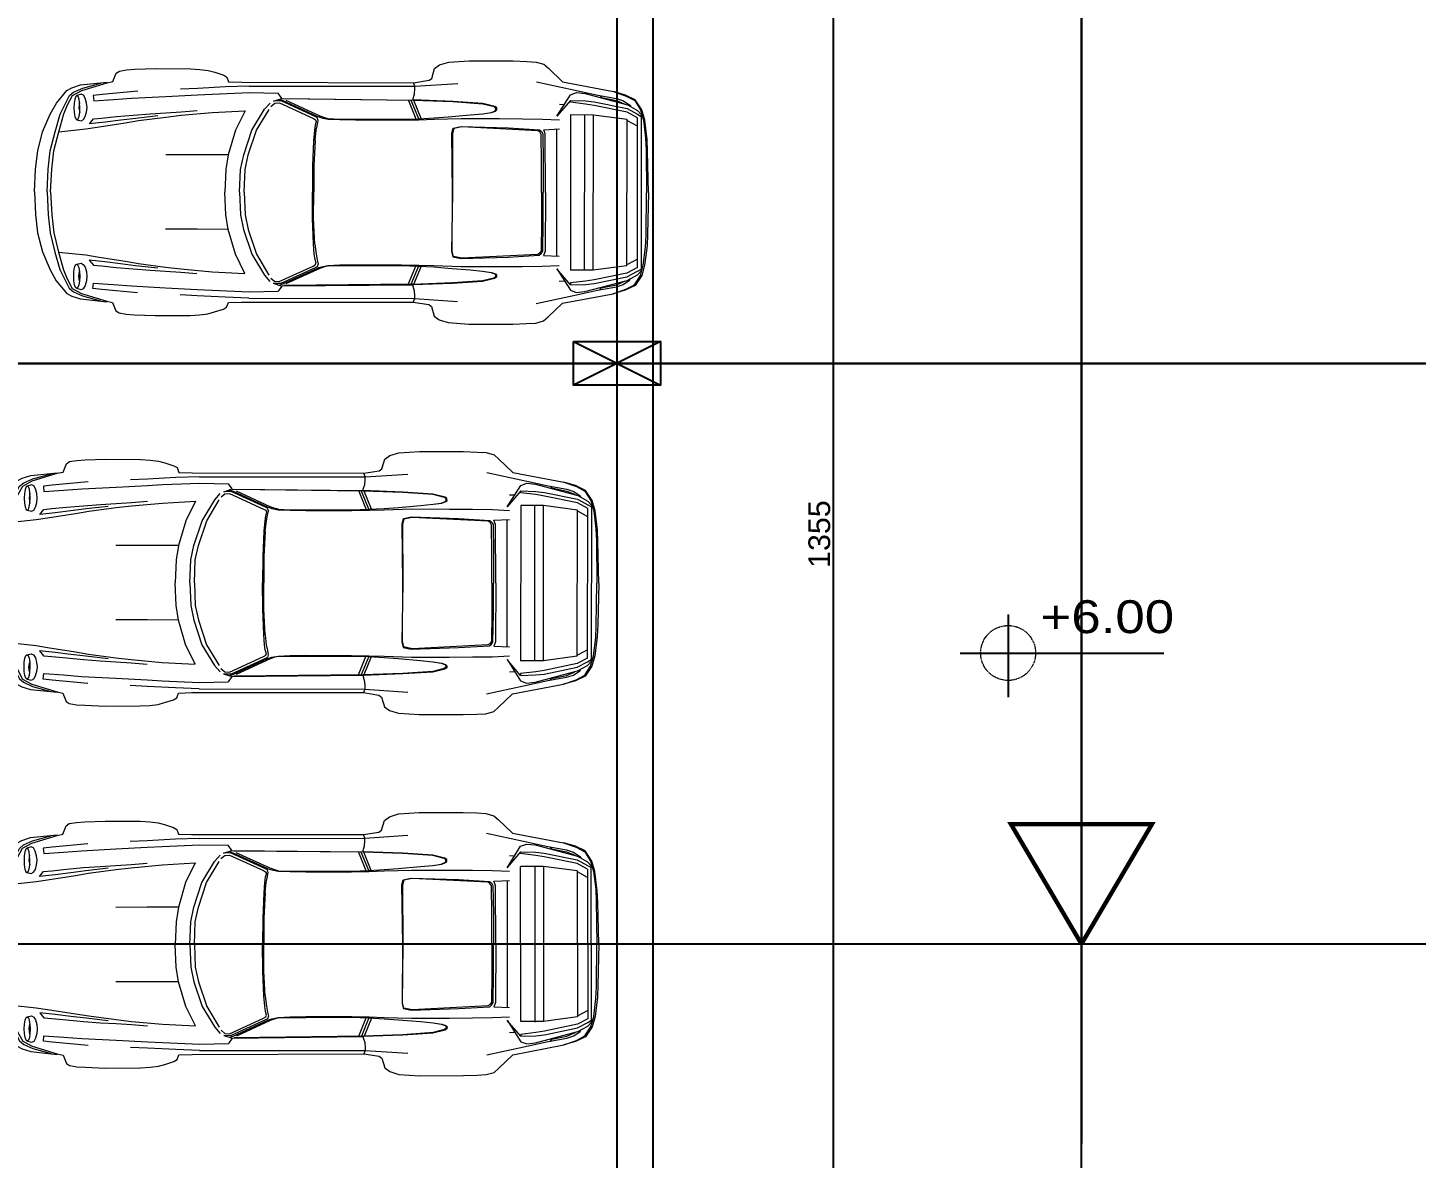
# Model space of a CAD drawing. Extents: x 250879 to 348495, y -51522 to -9360.
# Drawn here: x 307716 to 308673, y -22841 to -22061 of the extents above; entities that cross this region are included whole.
import ezdxf

# ---------------------------------------------------------------- set-up
doc = ezdxf.new("R2010")
doc.units = 0
doc.linetypes.add('CENTER2', pattern=[1.125, 0.75, -0.125, 0.125, -0.125])
doc.layers.get('0').update_dxf_attribs({"linetype": 'CONTINUOUS'})
doc.layers.get('DEFPOINTS').update_dxf_attribs({"color": 9, "linetype": 'CONTINUOUS'})
for name, color, linetype, lineweight in [('A-text finishing', 6, 'CONTINUOUS', 13), ('AXIS CIRCLE', 10, 'CENTER2', 20), ('FIGURES', 153, 'CONTINUOUS', 0)]:
    doc.layers.add(name, color=color, linetype=linetype, lineweight=lineweight)
for name, color, linetype in [('AXIS', 1, 'CONTINUOUS'), ('COLUMN', 5, 'CONTINUOUS'), ('FURNITURE', 4, 'CONTINUOUS'), ('HATCH', 8, 'CONTINUOUS'), ('WALL', 7, 'CONTINUOUS')]:
    doc.layers.add(name, color=color, linetype=linetype)
doc.styles.add('ARIAL', font='BOD_CR.TTF', dxfattribs={"width": 1.2})
doc.styles.get("Standard").update_dxf_attribs({"font": 'sanss___.ttf', "height": 15})
doc.dimstyles.new('STANDARD$0', dxfattribs={"dimscale": 0, "dimtxt": 12, "dimasz": 8, "dimexe": 15, "dimexo": 0.0625, "dimgap": 2, "dimtad": 1, "dimdec": 0, "dimzin": 0, "dimdsep": 46, "dimtxsty": 'Standard', "dimblk1": 'ARCHTICK', "dimblk2": 'ARCHTICK', "dimsah": 1, "dimcen": 0.09, "dimdle": 15, "dimclrd": 3, "dimclre": 3, "dimclrt": 3, "dimazin": 0, "dimtfac": 1, "dimtdec": 0, "dimtofl": 0, "dimtmove": 1, "dimatfit": 3, "dimldrblk": 'ARCHTICK', "dimfxl": 1.0455, "dimfxlon": 1, "dimtolj": 1, "dimtzin": 0, "dimarcsym": 0})

# ---------------------------------------------------------------- blocks, each defined once
blk = doc.blocks.new('XREF1$0$02PCAR09')
at = {"color": 0, "linetype": 'ByBlock'}
for p, q in [((-138.14, 34.83), (-139.39, 33.77)), ((-136.04, 35.43), (-138.14, 34.83)), ((-133.57, 35.58), (-136.04, 35.43)), ((-129.86, 35.7), (-133.57, 35.58)), ((-117.88, 35.7), (-129.86, 35.7)), ((-112.33, 35.34), (-117.88, 35.7)), ((-109.85, 34.59), (-112.33, 35.34)), ((-108.47, 33.6), (-109.85, 34.59)), ((-139.39, 33.77), (-143.26, 30.05)), ((-107.73, 30.95), (-108.47, 33.6)), ((-107, 30.43), (-107.73, 30.95)), ((-102.8, 29.76), (-107, 30.43)), ((-52.16, 31.23), (-52.64, 29.95)), ((-51.29, 31.76), (-52.16, 31.23)), ((-48.85, 32.53), (-51.29, 31.76)), ((-47.09, 33.02), (-48.85, 32.53)), ((-44.85, 33.29), (-47.09, 33.02)), ((-42.26, 33.45), (-44.85, 33.29)), ((-32.75, 33.53), (-42.26, 33.45)), ((-27.18, 33.31), (-32.75, 33.53)), ((-24.96, 33.14), (-27.18, 33.31)), ((-22.98, 32.83), (-24.96, 33.14)), ((-22.13, 32.24), (-22.98, 32.83)), ((-21.22, 30), (-22.13, 32.24)), ((-162.98, 25.22), (-160.29, 26.5)), ((-149.39, 26.87), (-160.88, 23.8)), ((-157.04, 27.42), (-160.49, 26.23)), ((-160.29, 26.5), (-157.04, 27.42)), ((-152.81, 26.43), (-157.91, 25.53)), ((-143.26, 30.05), (-157.04, 27.42)), ((-146.25, 27.9), (-152.81, 26.43)), ((-147.04, 27.13), (-149.39, 26.87)), ((-145.43, 26.52), (-147.04, 27.13)), ((-136.16, 30.07), (-146.25, 27.9)), ((-141.73, 20.71), (-145.43, 26.52)), ((-103.18, 28.82), (-114.79, 29.59)), ((-103.18, 28.82), (-102.8, 29.76)), ((-58.2, 28.79), (-103.18, 28.82)), ((-103.18, 28.09), (-103.18, 28.82)), ((-103.06, 26.7), (-103.18, 28.09)), ((-102.68, 25.44), (-103.06, 26.7)), ((-56.22, 29.83), (-102.8, 29.76)), ((-67.1, 25.46), (-66.11, 26.89)), ((-58.32, 27.06), (-66.11, 26.89)), ((-48.2, 26.63), (-58.32, 27.06)), ((-58.2, 28.77), (-51.78, 28.55)), ((-52.64, 29.95), (-56.22, 29.83)), ((-51.78, 28.55), (-44.15, 28.14)), ((-44.15, 26.41), (-48.2, 26.63)), ((-44.15, 28.14), (-39.54, 27.93)), ((-35.6, 25.95), (-44.15, 26.41)), ((-28.03, 27.35), (-18.29, 26.45)), ((-19.65, 29.66), (-21.22, 30)), ((-12.48, 29.04), (-19.65, 29.78)), ((-12.79, 27.56), (-19.65, 29.66)), ((-18.29, 26.45), (-15.88, 26.19)), ((-13.04, 28.18), (-17.96, 29.55)), ((-13.28, 26.26), (-12.67, 26.55)), ((-10.59, 27.09), (-13.04, 28.18)), ((-10.26, 26.19), (-12.79, 27.56)), ((-12.67, 26.55), (-11.49, 26.19)), ((-10.14, 28.29), (-12.48, 29.04)), ((-9.43, 26.13), (-10.59, 27.09)), ((-8.78, 27.56), (-10.14, 28.29)), ((-5.94, 24.09), (-8.78, 27.56)), ((-164.79, 22.49), (-162.98, 25.22)), ((-162.81, 24.98), (-164.42, 22.49)), ((-160.88, 23.8), (-163.6, 22.32)), ((-160.77, 22.81), (-163.6, 21.32)), ((-160.49, 26.23), (-162.81, 24.98)), ((-161.5, 23.73), (-161.74, 23.33)), ((-159.78, 24.91), (-161.5, 23.73)), ((-151.85, 24.65), (-160.77, 22.81)), ((-160.77, 21.82), (-151.85, 23.66)), ((-159.78, 24.24), (-160.17, 23.99)), ((-157.91, 25.53), (-159.78, 24.91)), ((-157.91, 25.01), (-159.78, 24.24)), ((-153.83, 25.85), (-157.91, 25.01)), ((-153.47, 26.28), (-153.83, 25.85)), ((-149.51, 24.91), (-151.85, 24.65)), ((-151.85, 23.66), (-149.51, 24.04)), ((-145.43, 25.03), (-149.51, 24.91)), ((-149.51, 24.04), (-145.43, 24.53)), ((-145.43, 25.03), (-141.73, 20.73)), ((-145.43, 24.53), (-145.43, 25.03)), ((-142.39, 24.02), (-143.85, 23.95)), ((-125.42, 22.45), (-125.37, 22.96)), ((-125.37, 22.96), (-124.86, 23.34)), ((-125.15, 22.43), (-125.13, 22.84)), ((-125.13, 22.84), (-124.69, 23.22)), ((-124.86, 23.34), (-121.58, 24.14)), ((-124.69, 23.22), (-121.6, 24.01)), ((-121.6, 24.01), (-113.44, 24.57)), ((-121.58, 24.14), (-113.44, 24.69)), ((-113.44, 24.69), (-102.68, 25.08)), ((-113.44, 24.57), (-102.68, 24.96)), ((-104.9, 20.03), (-102.9, 24.96)), ((-104.22, 19.99), (-102.17, 24.96)), ((-101.45, 24.96), (-103.47, 19.98)), ((-67.1, 25.44), (-102.68, 25.06)), ((-102.68, 25.08), (-102.68, 25.44)), ((-102.68, 24.94), (-67.65, 25.32)), ((-102.68, 25.06), (-102.68, 24.94)), ((-77.45, 20.66), (-68.24, 24.88)), ((-67.39, 24.89), (-76.59, 20.66)), ((-76.17, 20.52), (-66.86, 24.77)), ((-66.4, 24.24), (-75.65, 20.03)), ((-66.42, 25.2), (-67.39, 24.89)), ((-67.1, 25.54), (-67.1, 25.54)), ((-64.81, 24.72), (-67.1, 25.46)), ((-66.86, 24.77), (-65.78, 24.81)), ((-65.14, 24.16), (-66.4, 24.24)), ((-65.78, 24.81), (-64.81, 24.72)), ((-64.13, 23.29), (-65.14, 24.16)), ((-62.4, 22.49), (-63.89, 24.21)), ((-26.33, 25.46), (-35.6, 25.95)), ((-21.41, 25.08), (-26.33, 25.46)), ((-16.03, 24.72), (-21.41, 25.08)), ((-15.88, 26.19), (-16.03, 24.72)), ((-14.22, 22.91), (-14.12, 24.14)), ((-14.12, 21.68), (-14.22, 22.91)), ((-14.12, 24.14), (-13.76, 25.41)), ((-13.76, 25.41), (-13.28, 26.26)), ((-12.31, 22.86), (-12.22, 24.26)), ((-12.24, 21.56), (-12.31, 22.86)), ((-12.04, 22.86), (-12.24, 21.56)), ((-12.22, 24.26), (-12.07, 25.22)), ((-12.22, 24.26), (-12.04, 22.86)), ((-12.07, 25.22), (-11.81, 25.93)), ((-11.81, 25.93), (-11.49, 26.19)), ((-11.49, 26.19), (-11.18, 25.93)), ((-11.18, 25.93), (-10.93, 25.22)), ((-10.93, 25.22), (-10.74, 24.13)), ((-10.74, 24.13), (-10.69, 22.86)), ((-10.69, 22.86), (-10.74, 21.58)), ((-8.9, 23.63), (-10.26, 26.19)), ((-6.9, 21.08), (-9.43, 26.13)), ((-7.91, 21.15), (-8.9, 23.63)), ((-4.27, 21.14), (-5.94, 24.09)), ((-166.21, 14.44), (-165.56, 19.69)), ((-165.19, 19.69), (-165.8, 14.82)), ((-165.56, 19.69), (-164.79, 22.49)), ((-164.42, 22.49), (-165.19, 19.69)), ((-163.6, 22.32), (-164.59, 21.21)), ((-163.6, 21.32), (-164.59, 20.71)), ((-164.59, -21.21), (-164.59, 21.21)), ((-163.6, 20.33), (-160.77, 21.82)), ((-163.6, 20.33), (-163.6, -20.33)), ((-163.6, 18.05), (-160.88, 19.53)), ((-160.77, 19.82), (-151.61, 21.07)), ((-160.77, 19.82), (-160.77, -19.82)), ((-151.61, 21.07), (-151.61, -21.07)), ((-151.61, 21.07), (-145.43, 21.07)), ((-149.26, 21.07), (-149.26, -21.19)), ((-145.43, -21.07), (-145.43, 21.07)), ((-137.77, 19.96), (-142.39, 19.75)), ((-132.34, 20.03), (-137.77, 19.96)), ((-126.04, 20.1), (-132.34, 20.03)), ((-115.78, 20.11), (-126.04, 20.1)), ((-125.08, 22.11), (-125.42, 22.45)), ((-124.89, 22.11), (-125.15, 22.43)), ((-124.01, 21.73), (-125.08, 22.11)), ((-123.84, 21.73), (-124.89, 22.11)), ((-121.62, 21.38), (-124.01, 21.73)), ((-121.62, 21.38), (-123.84, 21.73)), ((-118.22, 21.03), (-121.62, 21.38)), ((-112.19, 20.51), (-118.22, 21.03)), ((-108.37, 19.87), (-115.78, 20.11)), ((-108.37, 20.23), (-112.19, 20.51)), ((-104.22, 19.99), (-108.37, 20.23)), ((-104.27, 19.73), (-108.37, 19.87)), ((-99.56, 19.65), (-104.27, 19.73)), ((-99.52, 19.84), (-104.22, 19.99)), ((-87.11, 19.64), (-99.56, 19.65)), ((-87.11, 19.87), (-99.52, 19.84)), ((-82.86, 19.87), (-87.11, 19.87)), ((-82.86, 19.72), (-87.11, 19.64)), ((-79.67, 19.98), (-82.86, 19.87)), ((-79.63, 19.86), (-82.86, 19.72)), ((-79.67, 19.96), (-78.74, 20.2)), ((-77.89, 20.2), (-79.63, 19.86)), ((-78.74, 20.2), (-77.45, 20.66)), ((-77.21, 20.44), (-77.89, 20.2)), ((-76.59, 20.66), (-77.21, 20.44)), ((-76.95, 19.52), (-76.71, 20.25)), ((-76.73, 18.37), (-76.95, 19.52)), ((-76.71, 20.25), (-76.17, 20.52)), ((-76.22, 19.69), (-76.44, 19.24)), ((-76.44, 19.24), (-76.15, 18.22)), ((-75.65, 20.03), (-76.22, 19.69)), ((-60.22, 16.82), (-63.6, 22.49)), ((-58.97, 16.82), (-62.4, 22.49)), ((-57.13, 22.11), (-54.53, 16.8)), ((-48.2, 21.63), (-57.13, 22.11)), ((-39.78, 20.85), (-48.2, 21.63)), ((-39.78, 21.75), (-44.12, 22.11)), ((-35.6, 21.46), (-39.78, 21.75)), ((-35.6, 20.37), (-39.78, 20.85)), ((-31.38, 21.21), (-35.6, 21.46)), ((-28.21, 19.38), (-35.6, 20.37)), ((-33.48, 20.69), (-27.45, 19.99)), ((-26.79, 20.88), (-31.38, 21.21)), ((-24.62, 18.78), (-28.21, 19.38)), ((-27.45, 19.99), (-23.36, 19.5)), ((-22.2, 20.45), (-26.79, 20.88)), ((-23.36, 19.5), (-19.12, 18.97)), ((-18.2, 20.06), (-22.2, 20.45)), ((-19.12, 18.97), (-14.89, 18.51)), ((-16, 19.87), (-18.2, 20.06)), ((-14.89, 18.51), (-16, 19.87)), ((-13.76, 20.44), (-14.12, 21.68)), ((-13.28, 19.65), (-13.76, 20.44)), ((-12.67, 19.33), (-13.28, 19.65)), ((-11.49, 19.6), (-12.67, 19.33)), ((-12.07, 20.57), (-12.24, 21.58)), ((-11.81, 19.84), (-12.07, 20.57)), ((-11.49, 19.6), (-11.81, 19.84)), ((-11.18, 19.81), (-11.49, 19.6)), ((-10.93, 20.51), (-11.18, 19.81)), ((-10.74, 21.58), (-10.93, 20.51)), ((-6.56, 16.32), (-7.91, 21.15)), ((-5.57, 16.32), (-6.9, 21.08)), ((-2.17, 16.31), (-4.27, 21.14)), ((-138.14, 17.06), (-142.38, 17.26)), ((-141.73, 17.26), (-141.73, -17.16)), ((-138.66, 0), (-138.57, 15.9)), ((-138.57, 15.9), (-138.14, 17.06)), ((-137.9, 15.9), (-138.04, 8.28)), ((-137.51, 16.58), (-137.9, 15.9)), ((-137.56, 8.16), (-137.48, 15.78)), ((-136.98, 17.01), (-137.51, 16.58)), ((-137.48, 15.78), (-137.08, 16.44)), ((-137.08, 16.44), (-136.55, 16.78)), ((-128.55, 17.52), (-136.98, 17.01)), ((-136.55, 16.78), (-115.95, 17.82)), ((-115.76, 17.94), (-128.55, 17.52)), ((-115.95, 17.82), (-113.73, 17.36)), ((-113.56, 17.48), (-115.76, 17.94)), ((-113.73, 17.36), (-113.35, 15.95)), ((-113.2, 16.07), (-113.56, 17.48)), ((-113.4, -0.02), (-113.2, 16.07)), ((-113.35, 15.95), (-113.4, 0.02)), ((-76.42, 16.82), (-76.73, 18.37)), ((-76.1, 14.07), (-76.42, 16.82)), ((-76.15, 18.22), (-75.93, 16.82)), ((-75.93, 16.82), (-75.72, 13.98)), ((-60.22, 16.82), (-60.22, 16.82)), ((-58, 10.14), (-60.22, 16.82)), ((-56.75, 10.14), (-58.97, 16.82)), ((-54.53, 16.8), (-52.55, 10.14)), ((-17.01, 17.6), (-24.62, 18.78)), ((-13.95, 17.11), (-17.01, 17.6)), ((-6.56, 16.32), (-13.95, 17.11)), ((-5.26, 11.13), (-6.56, 16.32)), ((-4.27, 11.13), (-5.57, 16.32)), ((-0.87, 11.13), (-2.17, 16.31)), ((-166.35, 11.22), (-166.21, 14.44)), ((-165.94, 11.59), (-166.08, 0)), ((-165.8, 14.82), (-165.94, 11.59)), ((-76.1, 14.07), (-75.74, 7.15)), ((-75.72, 13.98), (-75.43, 7.15)), ((-166.57, 0.02), (-166.35, 11.22)), ((-138.04, 8.28), (-138.04, 0)), ((-137.56, 0), (-137.56, 8.16)), ((-57.13, 6.18), (-58, 10.14)), ((-55.9, 6.18), (-56.75, 10.14)), ((-52.55, 10.14), (-44.12, 10.09)), ((-52.55, 10.14), (-51.92, 6.18)), ((-44.12, 10.09), (-35.6, 10.09)), ((-4.7, 6.2), (-5.26, 11.13)), ((-3.7, 6.2), (-4.27, 11.13)), ((-0.31, 6.18), (-0.87, 11.13)), ((-75.74, 7.15), (-75.77, 0)), ((-75.43, 7.15), (-75.4, 0)), ((-56.89, 0), (-57.13, 6.18)), ((-55.64, 0), (-55.9, 6.18)), ((-51.92, 6.18), (-51.68, 0)), ((-4.39, 0), (-4.7, 6.2)), ((-3.4, 0), (-3.7, 6.2)), ((0, 0), (-0.31, 6.18)), ((-165.94, -11.59), (-166.08, 0)), ((-138.66, 0), (-138.57, -15.9)), ((-138.04, -8.28), (-138.04, 0)), ((-137.56, 0), (-137.56, -8.16)), ((-113.4, 0.02), (-113.2, -16.07)), ((-75.74, -7.15), (-75.77, 0)), ((-75.43, -7.15), (-75.4, 0)), ((-56.89, 0), (-57.13, -6.18)), ((-55.64, 0), (-55.9, -6.18)), ((-51.92, -6.18), (-51.68, 0)), ((-4.39, 0), (-4.7, -6.2)), ((-3.4, 0), (-3.7, -6.2)), ((0, 0), (-0.31, -6.18)), ((-166.57, -0.02), (-166.35, -11.22)), ((-113.35, -15.95), (-113.4, -0.02)), ((-76.1, -14.07), (-75.74, -7.15)), ((-75.72, -13.98), (-75.43, -7.15)), ((-57.13, -6.18), (-58, -10.14)), ((-55.9, -6.18), (-56.75, -10.14)), ((-52.55, -10.14), (-51.92, -6.18)), ((-4.7, -6.2), (-5.26, -11.13)), ((-3.7, -6.2), (-4.27, -11.13)), ((-0.31, -6.18), (-0.87, -11.13)), ((-166.35, -11.22), (-166.21, -14.44)), ((-137.9, -15.9), (-138.04, -8.28)), ((-137.56, -8.16), (-137.48, -15.78)), ((-58, -10.14), (-60.22, -16.82)), ((-56.75, -10.14), (-58.97, -16.82)), ((-54.53, -16.8), (-52.55, -10.14)), ((-52.55, -10.14), (-44.12, -10.09)), ((-44.12, -10.09), (-35.6, -10.09)), ((-5.26, -11.13), (-6.56, -16.32)), ((-4.27, -11.13), (-5.57, -16.32)), ((-0.87, -11.13), (-2.17, -16.31)), ((-166.21, -14.44), (-165.56, -19.69)), ((-165.8, -14.82), (-165.94, -11.59)), ((-165.19, -19.69), (-165.8, -14.82)), ((-76.1, -14.07), (-76.42, -16.82)), ((-75.93, -16.82), (-75.72, -13.98)), ((-163.6, -18.05), (-160.88, -19.53)), ((-138.14, -17.06), (-142.38, -17.26)), ((-138.57, -15.9), (-138.14, -17.06)), ((-137.51, -16.58), (-137.9, -15.9)), ((-136.98, -17.01), (-137.51, -16.58)), ((-137.48, -15.78), (-137.08, -16.44)), ((-137.08, -16.44), (-136.55, -16.78)), ((-128.55, -17.52), (-136.98, -17.01)), ((-136.55, -16.78), (-115.95, -17.82)), ((-115.76, -17.94), (-128.55, -17.52)), ((-115.95, -17.82), (-113.73, -17.36)), ((-113.56, -17.48), (-115.76, -17.94)), ((-113.73, -17.36), (-113.35, -15.95)), ((-113.2, -16.07), (-113.56, -17.48)), ((-76.73, -18.37), (-76.95, -19.52)), ((-76.42, -16.82), (-76.73, -18.37)), ((-76.44, -19.24), (-76.15, -18.22)), ((-76.15, -18.22), (-75.93, -16.82)), ((-60.22, -16.82), (-63.6, -22.49)), ((-58.97, -16.82), (-62.4, -22.49)), ((-60.22, -16.82), (-60.22, -16.82)), ((-57.13, -22.11), (-54.53, -16.8)), ((-24.62, -18.78), (-28.21, -19.38)), ((-17.01, -17.6), (-24.62, -18.78)), ((-19.12, -18.97), (-14.89, -18.51)), ((-13.95, -17.11), (-17.01, -17.6)), ((-14.89, -18.51), (-16, -19.87)), ((-6.56, -16.32), (-13.95, -17.11)), ((-6.56, -16.32), (-7.91, -21.15)), ((-5.57, -16.32), (-6.9, -21.08)), ((-2.17, -16.31), (-4.27, -21.14)), ((-165.56, -19.69), (-164.79, -22.49)), ((-164.42, -22.49), (-165.19, -19.69)), ((-164.79, -22.49), (-162.98, -25.22)), ((-163.6, -21.32), (-164.59, -20.71)), ((-163.6, -22.32), (-164.59, -21.21)), ((-162.81, -24.98), (-164.42, -22.49)), ((-163.6, -20.33), (-160.77, -21.82)), ((-160.77, -22.81), (-163.6, -21.32)), ((-160.88, -23.8), (-163.6, -22.32)), ((-160.77, -19.82), (-151.61, -21.07)), ((-160.77, -21.82), (-151.85, -23.66)), ((-151.61, -21.07), (-145.43, -21.07)), ((-141.73, -20.71), (-145.43, -26.52)), ((-145.43, -25.03), (-141.73, -20.73)), ((-137.77, -19.96), (-142.39, -19.75)), ((-132.34, -20.03), (-137.77, -19.96)), ((-126.04, -20.1), (-132.34, -20.03)), ((-115.78, -20.11), (-126.04, -20.1)), ((-125.08, -22.11), (-125.42, -22.45)), ((-125.42, -22.45), (-125.37, -22.96)), ((-124.89, -22.11), (-125.15, -22.43)), ((-125.15, -22.43), (-125.13, -22.84)), ((-124.01, -21.73), (-125.08, -22.11)), ((-123.84, -21.73), (-124.89, -22.11)), ((-121.62, -21.38), (-124.01, -21.73)), ((-121.62, -21.38), (-123.84, -21.73)), ((-118.22, -21.03), (-121.62, -21.38)), ((-112.19, -20.51), (-118.22, -21.03)), ((-108.37, -19.87), (-115.78, -20.11)), ((-108.37, -20.23), (-112.19, -20.51)), ((-104.27, -19.73), (-108.37, -19.87)), ((-104.22, -19.99), (-108.37, -20.23)), ((-104.9, -20.03), (-102.9, -24.96)), ((-99.56, -19.65), (-104.27, -19.73)), ((-99.52, -19.84), (-104.22, -19.99)), ((-104.22, -19.99), (-102.17, -24.96)), ((-101.45, -24.96), (-103.47, -19.98)), ((-87.11, -19.64), (-99.56, -19.65)), ((-87.11, -19.87), (-99.52, -19.84)), ((-82.86, -19.72), (-87.11, -19.64)), ((-82.86, -19.87), (-87.11, -19.87)), ((-79.63, -19.86), (-82.86, -19.72)), ((-79.67, -19.98), (-82.86, -19.87)), ((-79.67, -19.96), (-78.74, -20.2)), ((-77.89, -20.2), (-79.63, -19.86)), ((-78.74, -20.2), (-77.45, -20.66)), ((-77.21, -20.44), (-77.89, -20.2)), ((-77.45, -20.66), (-68.24, -24.88)), ((-76.59, -20.66), (-77.21, -20.44)), ((-76.95, -19.52), (-76.71, -20.25)), ((-76.71, -20.25), (-76.17, -20.52)), ((-67.39, -24.89), (-76.59, -20.66)), ((-76.22, -19.69), (-76.44, -19.24)), ((-75.65, -20.03), (-76.22, -19.69)), ((-76.17, -20.52), (-66.86, -24.77)), ((-66.4, -24.24), (-75.65, -20.03)), ((-62.4, -22.49), (-63.89, -24.21)), ((-48.2, -21.63), (-57.13, -22.11)), ((-39.78, -20.85), (-48.2, -21.63)), ((-39.78, -21.75), (-44.12, -22.11)), ((-35.6, -20.37), (-39.78, -20.85)), ((-35.6, -21.46), (-39.78, -21.75)), ((-28.21, -19.38), (-35.6, -20.37)), ((-31.38, -21.21), (-35.6, -21.46)), ((-33.48, -20.69), (-27.45, -19.99)), ((-26.79, -20.88), (-31.38, -21.21)), ((-27.45, -19.99), (-23.36, -19.5)), ((-22.2, -20.45), (-26.79, -20.88)), ((-23.36, -19.5), (-19.12, -18.97)), ((-18.2, -20.06), (-22.2, -20.45)), ((-16, -19.87), (-18.2, -20.06)), ((-14.12, -21.68), (-14.22, -22.91)), ((-13.76, -20.44), (-14.12, -21.68)), ((-13.28, -19.65), (-13.76, -20.44)), ((-12.67, -19.33), (-13.28, -19.65)), ((-11.49, -19.6), (-12.67, -19.33)), ((-12.24, -21.56), (-12.31, -22.86)), ((-12.07, -20.57), (-12.24, -21.58)), ((-12.04, -22.86), (-12.24, -21.56)), ((-11.81, -19.84), (-12.07, -20.57)), ((-11.49, -19.6), (-11.81, -19.84)), ((-11.18, -19.81), (-11.49, -19.6)), ((-10.93, -20.51), (-11.18, -19.81)), ((-10.74, -21.58), (-10.93, -20.51)), ((-10.69, -22.86), (-10.74, -21.58)), ((-6.9, -21.08), (-9.43, -26.13)), ((-7.91, -21.15), (-8.9, -23.63)), ((-4.27, -21.14), (-5.94, -24.09)), ((-162.98, -25.22), (-160.29, -26.5)), ((-160.49, -26.23), (-162.81, -24.98)), ((-161.5, -23.73), (-161.74, -23.33)), ((-159.78, -24.91), (-161.5, -23.73)), ((-149.39, -26.87), (-160.88, -23.8)), ((-151.85, -24.65), (-160.77, -22.81)), ((-157.04, -27.42), (-160.49, -26.23)), ((-159.78, -24.24), (-160.17, -23.99)), ((-157.91, -25.01), (-159.78, -24.24)), ((-157.91, -25.53), (-159.78, -24.91)), ((-153.83, -25.85), (-157.91, -25.01)), ((-152.81, -26.43), (-157.91, -25.53)), ((-153.47, -26.28), (-153.83, -25.85)), ((-151.85, -23.66), (-149.51, -24.04)), ((-149.51, -24.91), (-151.85, -24.65)), ((-149.51, -24.04), (-145.43, -24.53)), ((-145.43, -25.03), (-149.51, -24.91)), ((-145.43, -24.53), (-145.43, -25.03)), ((-142.39, -24.02), (-143.85, -23.95)), ((-125.37, -22.96), (-124.86, -23.34)), ((-125.13, -22.84), (-124.69, -23.22)), ((-124.86, -23.34), (-121.58, -24.14)), ((-124.69, -23.22), (-121.6, -24.01)), ((-121.6, -24.01), (-113.44, -24.57)), ((-121.58, -24.14), (-113.44, -24.69)), ((-113.44, -24.57), (-102.68, -24.96)), ((-113.44, -24.69), (-102.68, -25.08)), ((-102.68, -25.44), (-103.06, -26.7)), ((-102.68, -25.06), (-102.68, -24.94)), ((-102.68, -24.94), (-67.65, -25.32)), ((-67.1, -25.44), (-102.68, -25.06)), ((-102.68, -25.08), (-102.68, -25.44)), ((-66.42, -25.2), (-67.39, -24.89)), ((-64.81, -24.72), (-67.1, -25.46)), ((-67.1, -25.46), (-66.11, -26.89)), ((-67.1, -25.54), (-67.1, -25.54)), ((-66.86, -24.77), (-65.78, -24.81)), ((-65.14, -24.16), (-66.4, -24.24)), ((-65.78, -24.81), (-64.81, -24.72)), ((-64.13, -23.29), (-65.14, -24.16)), ((-35.6, -25.95), (-44.15, -26.41)), ((-26.33, -25.46), (-35.6, -25.95)), ((-21.41, -25.08), (-26.33, -25.46)), ((-16.03, -24.72), (-21.41, -25.08)), ((-18.29, -26.45), (-15.88, -26.19)), ((-15.88, -26.19), (-16.03, -24.72)), ((-14.22, -22.91), (-14.12, -24.14)), ((-14.12, -24.14), (-13.76, -25.41)), ((-13.76, -25.41), (-13.28, -26.26)), ((-13.28, -26.26), (-12.67, -26.55)), ((-10.26, -26.19), (-12.79, -27.56)), ((-12.67, -26.55), (-11.49, -26.19)), ((-12.31, -22.86), (-12.22, -24.26)), ((-12.22, -24.26), (-12.04, -22.86)), ((-12.22, -24.26), (-12.07, -25.22)), ((-12.07, -25.22), (-11.81, -25.93)), ((-11.81, -25.93), (-11.49, -26.19)), ((-11.49, -26.19), (-11.18, -25.93)), ((-11.18, -25.93), (-10.93, -25.22)), ((-10.93, -25.22), (-10.74, -24.13)), ((-10.74, -24.13), (-10.69, -22.86)), ((-9.43, -26.13), (-10.59, -27.09)), ((-8.9, -23.63), (-10.26, -26.19)), ((-5.94, -24.09), (-8.78, -27.56)), ((-160.29, -26.5), (-157.04, -27.42)), ((-143.26, -30.05), (-157.04, -27.42)), ((-146.25, -27.9), (-152.81, -26.43)), ((-147.04, -27.13), (-149.39, -26.87)), ((-145.43, -26.52), (-147.04, -27.13)), ((-136.16, -30.07), (-146.25, -27.9)), ((-139.39, -33.77), (-143.26, -30.05)), ((-103.18, -28.82), (-114.79, -29.59)), ((-102.8, -29.76), (-107, -30.43)), ((-103.06, -26.7), (-103.18, -28.09)), ((-103.18, -28.09), (-103.18, -28.82)), ((-58.2, -28.79), (-103.18, -28.82)), ((-103.18, -28.82), (-102.8, -29.76)), ((-56.22, -29.83), (-102.8, -29.76)), ((-58.32, -27.06), (-66.11, -26.89)), ((-48.2, -26.63), (-58.32, -27.06)), ((-58.2, -28.77), (-51.78, -28.55)), ((-52.64, -29.95), (-56.22, -29.83)), ((-52.16, -31.23), (-52.64, -29.95)), ((-51.78, -28.55), (-44.15, -28.14)), ((-44.15, -26.41), (-48.2, -26.63)), ((-44.15, -28.14), (-39.54, -27.93)), ((-28.03, -27.35), (-18.29, -26.45)), ((-21.22, -30), (-22.13, -32.24)), ((-19.65, -29.66), (-21.22, -30)), ((-12.79, -27.56), (-19.65, -29.66)), ((-12.48, -29.04), (-19.65, -29.78)), ((-13.04, -28.18), (-17.96, -29.55)), ((-10.59, -27.09), (-13.04, -28.18)), ((-10.14, -28.29), (-12.48, -29.04)), ((-8.78, -27.56), (-10.14, -28.29)), ((-138.14, -34.83), (-139.39, -33.77)), ((-108.47, -33.6), (-109.85, -34.59)), ((-107.73, -30.95), (-108.47, -33.6)), ((-107, -30.43), (-107.73, -30.95)), ((-51.29, -31.76), (-52.16, -31.23)), ((-48.85, -32.53), (-51.29, -31.76)), ((-47.09, -33.02), (-48.85, -32.53)), ((-44.85, -33.29), (-47.09, -33.02)), ((-42.26, -33.45), (-44.85, -33.29)), ((-32.75, -33.53), (-42.26, -33.45)), ((-27.18, -33.31), (-32.75, -33.53)), ((-24.96, -33.14), (-27.18, -33.31)), ((-22.98, -32.83), (-24.96, -33.14)), ((-22.13, -32.24), (-22.98, -32.83)), ((-136.04, -35.43), (-138.14, -34.83)), ((-133.57, -35.58), (-136.04, -35.43)), ((-129.86, -35.7), (-133.57, -35.58)), ((-117.88, -35.7), (-129.86, -35.7)), ((-112.33, -35.34), (-117.88, -35.7)), ((-109.85, -34.59), (-112.33, -35.34))]:
    blk.add_line(p, q, dxfattribs=at)
blk = doc.blocks.new('COLUMN')
at = {"layer": 'AXIS'}
for p, q in [((236924.7, -9644.26), (236984.7, -9674.26)), ((236984.7, -9644.26), (236924.7, -9674.26))]:
    blk.add_line(p, q, dxfattribs=at)
at = {"layer": 'COLUMN'}
blk.add_lwpolyline([(236924.7, -9644.26), (236984.7, -9644.26), (236984.7, -9674.26), (236924.7, -9674.26)], close=True, dxfattribs=at)
blk = doc.blocks.new('AXISG')
at = {"layer": 'AXIS'}
for p, q in [((306715.52, -23682.85), (306715.52, -19766.82)), ((306395.36, -19949.16), (306395.36, -23531.69)), ((305587.52, -22292.83), (307936.9, -22292.83)), ((305587.52, -22693), (307936.9, -22693))]:
    blk.add_line(p, q, dxfattribs=at)
at = {"layer": 'WALL', "linetype": 'Continuous'}
blk.add_blockref('COLUMN', (69440.66, -12633.58), dxfattribs=at)
blk = doc.blocks.new('_ARCHTICK')
at = {"color": 0, "linetype": 'ByBlock', "const_width": 0.15}
blk.add_lwpolyline([(-0.5, -0.5), (0.5, 0.5)], dxfattribs=at)
blk = doc.blocks.new('*D1197')
at = {"layer": 'DEFPOINTS', "color": 0, "linetype": 'Continuous', "transparency": 16777216}
for p in [(308202.69, -21732.92), (308271.43, -21732.92), (308252.22, -23088)]:
    blk.add_point(p, dxfattribs=at)
at = {"layer": 'WALL', "color": 3, "linetype": 'Continuous', "lineweight": -2, "transparency": 16777216}
for p, q in [((308271.43, -23103), (308271.43, -21717.92)), ((308270.38, -21732.92), (308286.43, -21732.92)), ((308270.38, -23088), (308286.43, -23088))]:
    blk.add_line(p, q, dxfattribs=at)
at = {"layer": 'WALL', "color": 3, "linetype": 'Continuous', "lineweight": -2, "transparency": 16777216, "xscale": 8, "yscale": 8, "zscale": 8}
for p, rotation in [((308271.43, -21732.92), 90), ((308271.43, -23088), 270)]:
    blk.add_blockref('_ARCHTICK', p, dxfattribs=dict(at, rotation=rotation))
at = {"layer": 'WALL', "color": 3, "linetype": 'Continuous', "transparency": 16777216, "insert": (308261.69, -22410.46), "char_height": 15, "attachment_point": 5, "rotation": 90}
blk.add_mtext('\\A1;1355', dxfattribs=at)

msp = doc.modelspace()

# ---------------------------------------------------------------- linework, layer by layer
at = {"layer": 'AXIS'}
for p, q in [((308122.10061, -19873.99297), (308122.10061, -23531.69157)), ((307567.25552, -22292.83296), (309663.64124, -22292.83296)), ((307567.25552, -22692.99755), (309663.64124, -22692.99755))]:
    msp.add_line(p, q, dxfattribs=at)
at = {"layer": 'AXIS CIRCLE'}
msp.add_circle((308391.72937, -22492.41656), 18.93611, dxfattribs=at)
at = {"layer": 'FURNITURE', "ltscale": 3}
for p, q in [((308147.10061, -23077.99755), (308147.10061, -20397.0995)), ((308442.26007, -21465.09428), (308442.26007, -22830.47588))]:
    msp.add_line(p, q, dxfattribs=at)
at = {"layer": 'HATCH', "linetype": 'ByBlock', "ltscale": 3}
for p, q in [((308442.26007, -23698.96373), (308442.26007, -19529.41674)), ((307566.62373, -22292.83296), (308119.62373, -22292.83296)), ((307705.89641, -22292.83296), (308123.89641, -22292.83296))]:
    msp.add_line(p, q, dxfattribs=at)
at = {"layer": 'WALL', "linetype": 'Continuous'}
for p, q in [((308391.72937, -22465.93156), (308391.72937, -22522.87245)), ((308358.63192, -22492.41656), (308498.98971, -22492.41656))]:
    msp.add_line(p, q, dxfattribs=at)
at = {"layer": 'WALL', "linetype": 'Continuous', "const_width": 3}
for points in [[(308442.26007, -22692.99755), (308393.6243, -22610.34777), (308442.26007, -22610.34777)], [(308442.26007, -22692.99755), (308490.89585, -22610.34777), (308442.26007, -22610.34777)]]:
    msp.add_lwpolyline(points, dxfattribs=at)

# ---------------------------------------------------------------- block references
at = {"layer": 'FIGURES', "lineweight": 0}
for p, xscale, yscale, zscale, rotation in [((307720.75062, -22174.5303, -260.82678), 2.539999999841102, 2.539999999841102, 2.539999999841102, 179.923157586217), ((307686.46615, -22443.79008, -260.82678), 2.539999999841102, 2.539999999841102, 2.539999999841102, 179.923157586217), ((307686.46615, -22693.52161), -2.539999999841102, 2.53999999910593, 2.540000000000873, 0.07684241378298928)]:
    msp.add_blockref('XREF1$0$02PCAR09', p, dxfattribs=dict(at, xscale=xscale, yscale=yscale, zscale=zscale, rotation=rotation))
at = {"layer": 'WALL', "linetype": 'Continuous'}
msp.add_blockref('AXISG', (1726.73997, 0.16459), dxfattribs=at)

# ---------------------------------------------------------------- texts
at = {"layer": 'A-text finishing', "style": 'ARIAL', "width": 1.2}
msp.add_text('+6.00', height=22.68, dxfattribs=at).set_placement((308414.03048, -22478.72338))

# ---------------------------------------------------------------- dimensions: what is measured, and where the dimension line sits
at = {"layer": 'WALL', "linetype": 'Continuous'}
dim = msp.add_linear_dim(base=(308271.4305, -21732.91526), p1=(308252.22006, -23087.99755), p2=(308202.68642, -21732.91526), angle=90, dimstyle='STANDARD$0', override={"dimscale": 1}, dxfattribs=at)
dim.commit()
dim.dimension.update_dxf_attribs({"geometry": '*D1197', "text_midpoint": (308261.69387, -22410.4564)})

doc.saveas('drawing.dxf')
